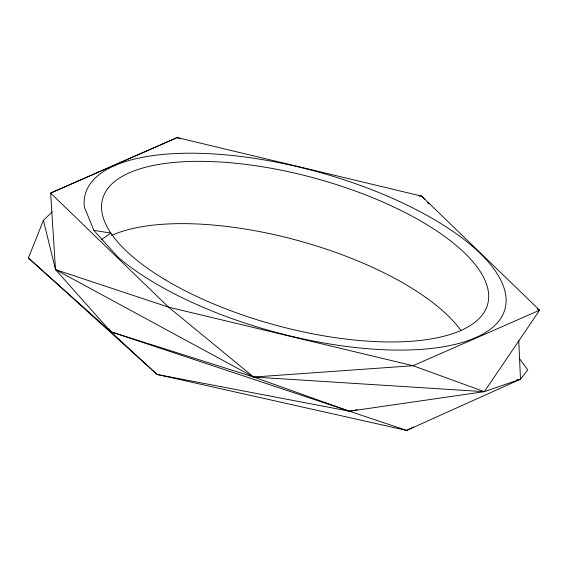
<?xml version="1.0" encoding="UTF-8"?>
<svg xmlns="http://www.w3.org/2000/svg" width="568" height="568" viewBox="0 0 568 568"><rect width="100%" height="100%" fill="white"/><g stroke="black" fill="none" stroke-linecap="round" stroke-linejoin="round"><path stroke-width="0.85" d="M519.386 358.5L527.75 369.931L520.48 379.197L406.709 430.43L157.038 374.447L28.4 257.971L43.416 220.384L52.22 211.8M28.4 257.971L110.909 331.811L349.434 411.218L484.334 391.664L539.6 310.22L421.676 196.145L177.195 137.57L50.637 193.07L55.508 269.615L110.909 331.811L157.038 374.447L349.434 411.218L406.709 430.43L413.831 426.873M101.736 239.497L110.859 233.065L93.869 230.388L84.383 207.15A217.572 82.914 15.3 0 1 357.343 184.351A217.572 82.914 15.3 0 1 463.289 342.184A217.572 82.914 15.3 0 1 117.86 257.013L93.869 230.388M110.909 331.811L253.64 377.031L484.334 391.664L520.48 379.197L518.747 340.36M357.251 409.748L349.434 411.218L253.64 377.031L55.508 269.615L43.416 220.384M517.008 379.843L520.48 379.197M419.035 196.024L421.676 196.145L424.686 199.396M55.508 269.615L168.561 307.153L413.042 365.728L484.334 391.664M180.503 138.833L177.195 137.57L50.637 193.07L168.561 307.153L253.64 377.031L413.042 365.728L539.6 310.22L537.25 309.049M427.704 202.648L428.911 203.947M109.07 328.78L110.448 331.052M111.392 235.507A199.609 76.062 15.3 0 1 297.426 240.385A199.609 76.062 15.3 0 1 461.01 330.619M165.21 279.747A199.609 76.062 15.3 0 0 484.355 311.931A199.609 76.062 15.3 0 0 235.784 163.264A199.609 76.062 15.3 0 0 165.21 279.747"/></g></svg>
